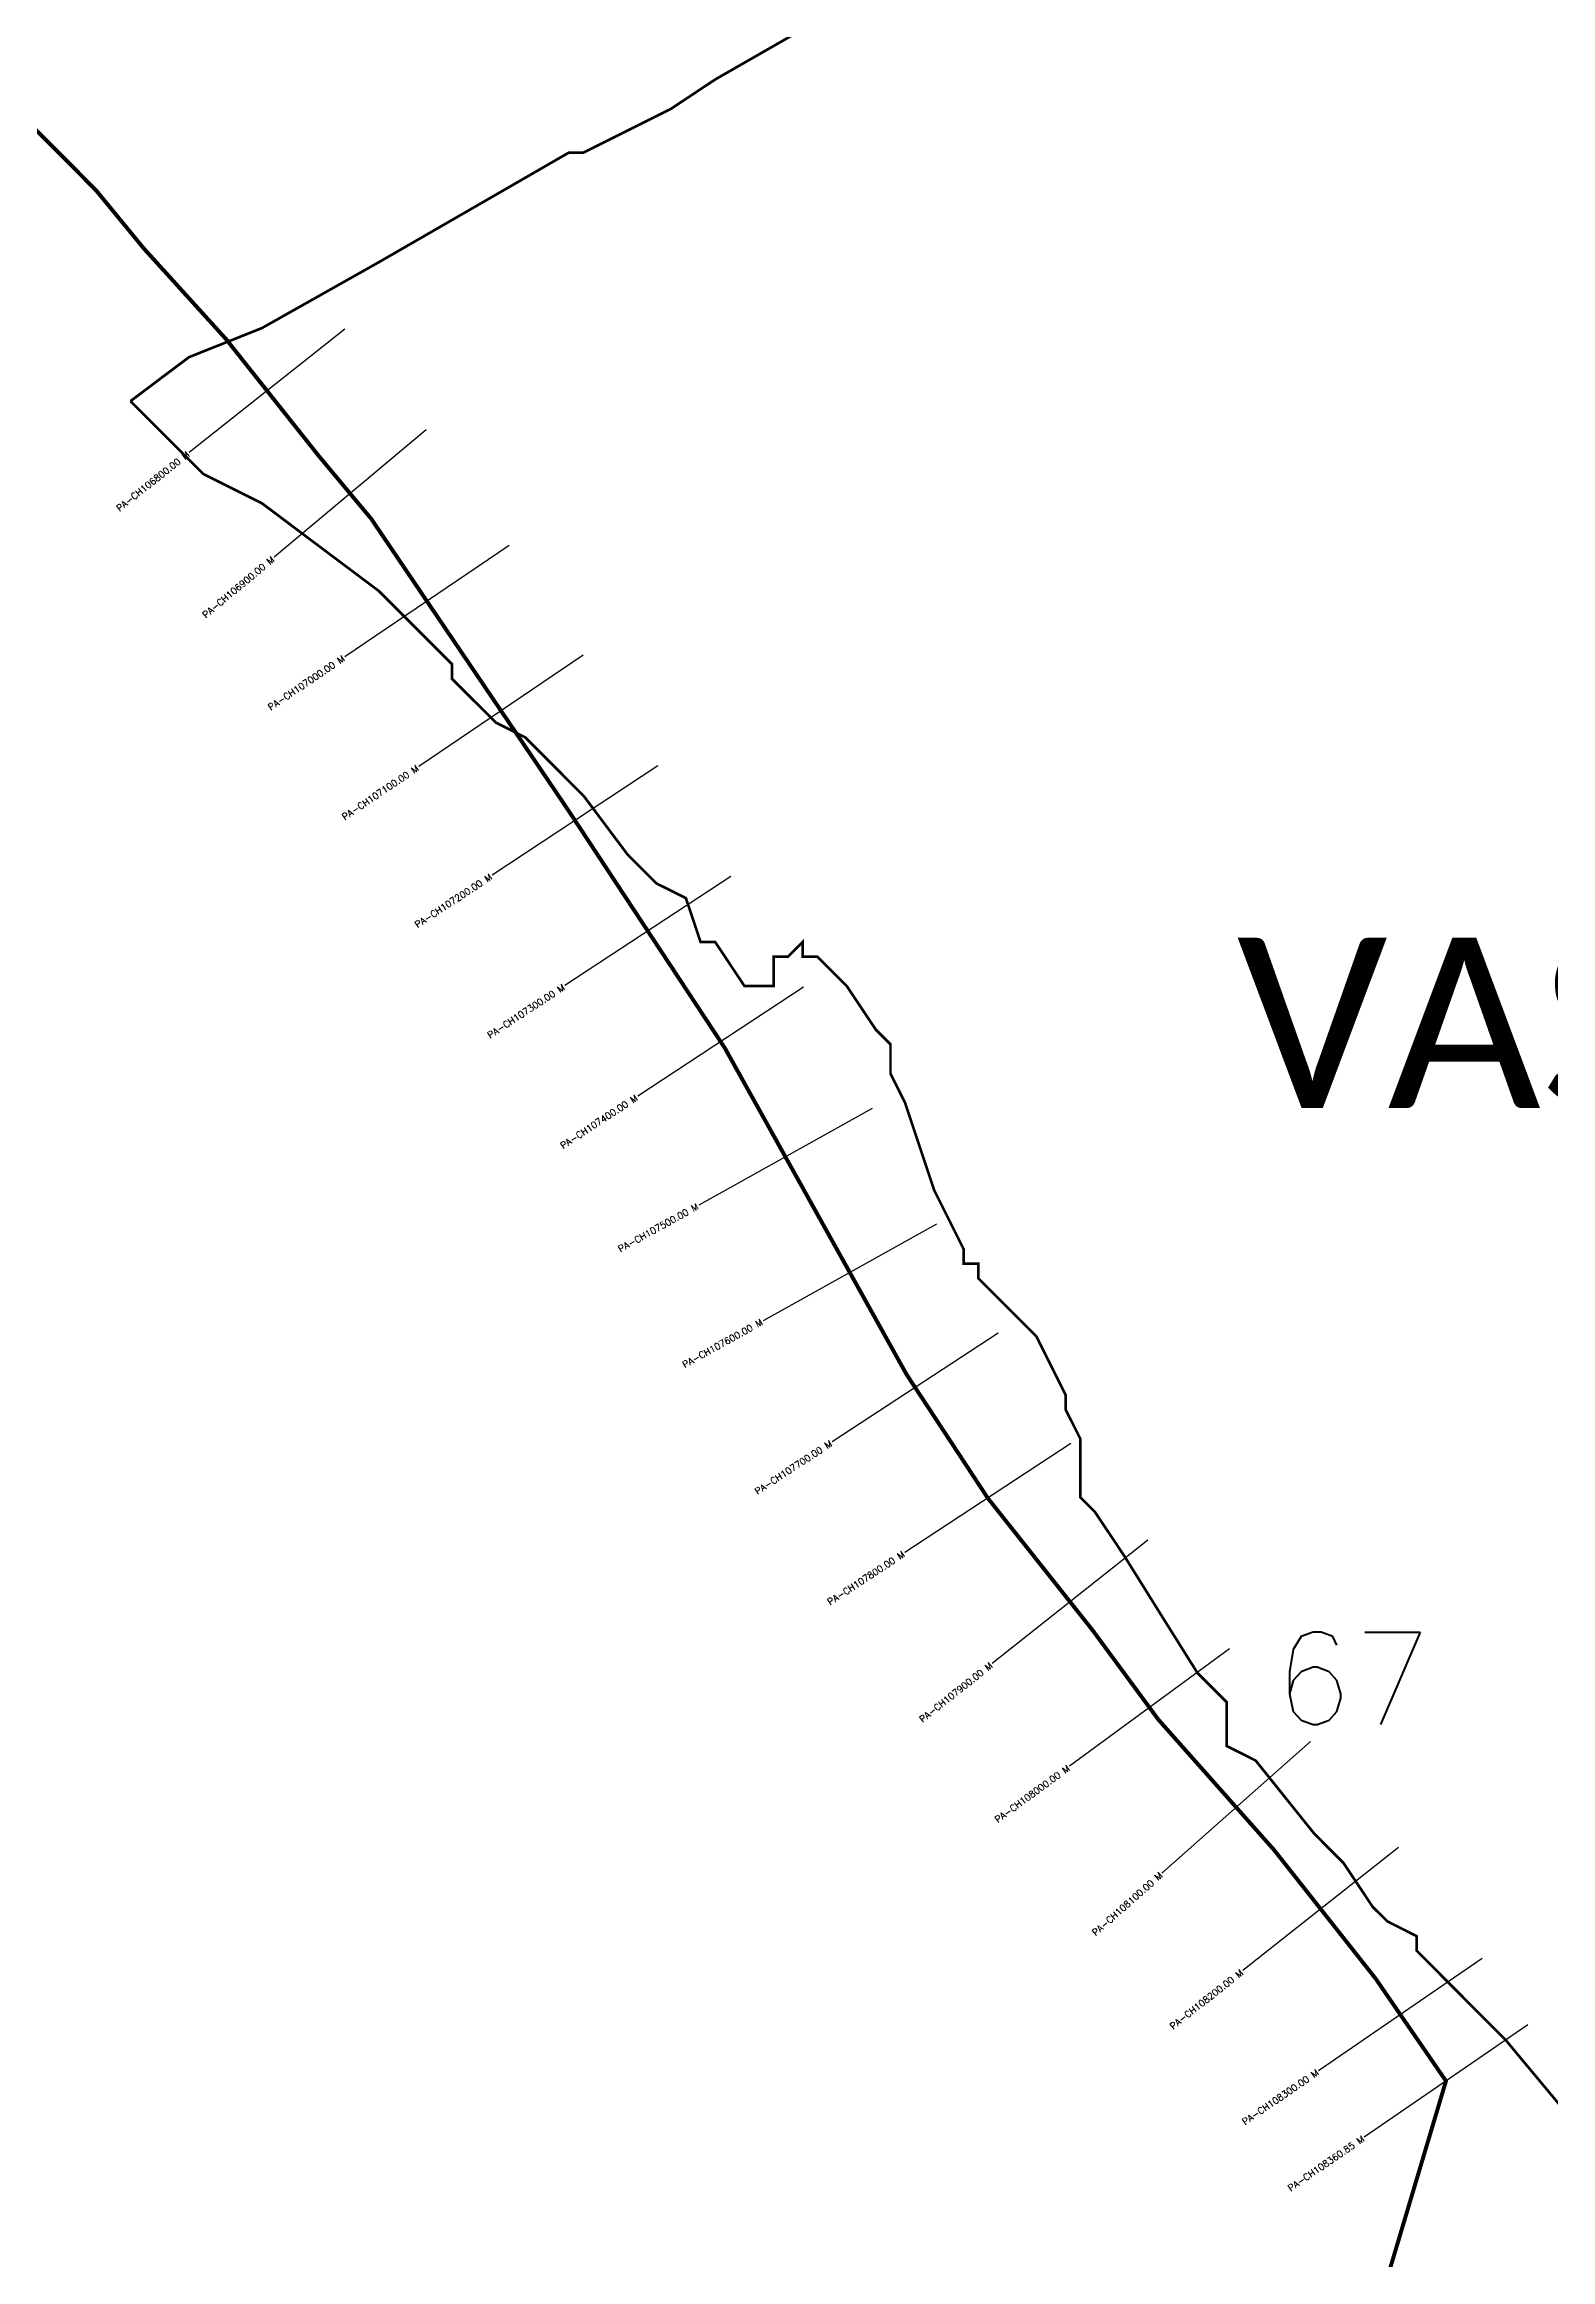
# Model space of a CAD drawing. Header units: metres. Extents: x 265666 to 271120, y 2136619 to 2142680.
# Drawn here: x 267651 to 268789, y 2138691 to 2140365 of the extents above; entities that cross this region are included whole.
import ezdxf
from ezdxf.enums import TextEntityAlignment as Align

# ---------------------------------------------------------------- set-up
doc = ezdxf.new("R2010")
doc.units = ezdxf.units.M
for name, color, linetype in [('CS', 134, 'Continuous'), ('CSMark', 6, 'Continuous'), ('NATURALLY PROTECTED', 3, 'Continuous'), ('VILLAGE NAME', 250, 'Continuous')]:
    doc.layers.add(name, color=color, linetype=linetype)
doc.styles.get("Standard").update_dxf_attribs({"font": 'simplex.shx'})

msp = doc.modelspace()

# ---------------------------------------------------------------- linework, layer by layer
at = {"color": 6, "const_width": 2, "flags": 128}
for points in [[(267715.9, 2140095.7), (267760.1, 2140128.9), (267815.3, 2140150.9), (267903.7, 2140200.7), (268047.3, 2140283.5), (268058.4, 2140283.5), (268124.7, 2140316.7), (268157.8, 2140338.7), (268235.1, 2140383)], [(268809.6, 2138792.1), (268755.4, 2138857.2), (268688.1, 2138924.7), (268688.1, 2138935.7), (268666, 2138946.8), (268654.9, 2138957.8), (268632.8, 2138991), (268610.7, 2139013.1), (268566.5, 2139068.3), (268544.5, 2139079.4), (268544.5, 2139112.5), (268522.4, 2139134.6), (268494.7, 2139178.8), (268468, 2139221.6), (268467.1, 2139223), (268456.1, 2139239.5), (268445, 2139256.1), (268434, 2139267.2), (268434, 2139311.3), (268422.9, 2139333.4), (268422.9, 2139344.5), (268400.8, 2139388.7), (268356.7, 2139432.9), (268356.7, 2139443.9), (268345.6, 2139443.9), (268345.6, 2139455), (268323.5, 2139499.2), (268301.4, 2139565.4), (268290.4, 2139587.5), (268290.4, 2139609.6), (268279.3, 2139620.7), (268257.2, 2139653.8), (268235.1, 2139675.9), (268224.1, 2139675.9), (268224.1, 2139687), (268213, 2139675.9), (268202, 2139675.9), (268202, 2139653.8), (268179.9, 2139653.8), (268157.8, 2139687), (268146.8, 2139687), (268135.7, 2139720.1), (268113.6, 2139731.1), (268091.5, 2139753.2), (268058.4, 2139797.4), (268014.2, 2139841.6), (267992.1, 2139852.7), (267958.9, 2139885.8), (267958.9, 2139896.9), (267903.7, 2139952.1), (267815.3, 2140018.4), (267771.1, 2140040.5), (267715.9, 2140095.7)]]:
    msp.add_lwpolyline(points, dxfattribs=at)
at = {"layer": 'CS'}
for p, q in [((267877.8, 2140150.1), (267760.3, 2140056.9)), ((267939.5, 2140073.9), (267824.4, 2139977.7)), ((268002.1, 2139986.5), (267877.8, 2139902.4)), ((268058.1, 2139903.6), (267933.9, 2139819.6)), ((268114.5, 2139820), (267989.3, 2139737.5)), ((268169.6, 2139736.5), (268044.3, 2139654)), ((268224.6, 2139652.9), (268099.3, 2139570.4)), ((268276.5, 2139561.1), (268145.4, 2139488.1)), ((268325.1, 2139473.7), (268194.1, 2139400.7)), ((268371.7, 2139391.4), (268246.3, 2139309.1)), ((268371.7, 2139391.4), (268246.3, 2139309.1)), ((268426.6, 2139307.9), (268301.2, 2139225.5)), ((268426.6, 2139307.9), (268301.2, 2139225.5)), ((268484.8, 2139235), (268367.3, 2139141.7)), ((268484.8, 2139235), (268367.3, 2139141.7)), ((268546.6, 2139152.9), (268425.8, 2139064)), ((268546.6, 2139152.9), (268425.8, 2139064)), ((268607.8, 2139082.8), (268495.6, 2138983.2)), ((268607.8, 2139082.8), (268495.6, 2138983.2)), ((268674.5, 2139002.6), (268556.8, 2138909.6)), ((268674.5, 2139002.6), (268556.8, 2138909.6)), ((268737.7, 2138918.8), (268614, 2138833.9)), ((268737.7, 2138918.8), (268614, 2138833.9)), ((268772.1, 2138868.7), (268648.5, 2138783.7)), ((268772.1, 2138868.7), (268648.5, 2138783.7))]:
    msp.add_line(p, q, dxfattribs=at)
at = {"layer": 'NATURALLY PROTECTED', "const_width": 3, "flags": 128}
msp.add_lwpolyline([(267607.9, 2140336.4), (267649.2, 2140295.9), (267689.9, 2140254.9), (267725.7, 2140211.3), (267788.2, 2140142.4), (267858.3, 2140054.1), (267897.8, 2140006.8), (268046, 2139787.7), (268165.1, 2139606.9), (268302.5, 2139360.2), (268364, 2139266.6), (268443.2, 2139166.8), (268492.8, 2139099.4), (268580.5, 2139000.6), (268657.1, 2138903.6), (268710.3, 2138826.2), (268052.8, 2136620.6)], dxfattribs=at)

# ---------------------------------------------------------------- texts
at = {"insert": (268579.9, 2139165.5), "char_height": 70, "attachment_point": 1}
msp.add_mtext_dynamic_manual_height_columns('67', width=269.844, gutter_width=1, heights=[0], dxfattribs=at)
at = {"layer": 'CSMark'}
for s, rotation, p in [('PA-CH106800.00 M', 38.4221, (267759.5, 2140056.3)), ('PA-CH106900.00 M', 39.8773, (267823.6, 2139977)), ('PA-CH107000.00 M', 34.0791, (267877, 2139901.9)), ('PA-CH107100.00 M', 34.0791, (267933, 2139819)), ('PA-CH107200.00 M', 33.3708, (267988.4, 2139736.9)), ('PA-CH107300.00 M', 33.3708, (268043.4, 2139653.4)), ('PA-CH107400.00 M', 33.3708, (268098.5, 2139569.9)), ('PA-CH107500.00 M', 29.1204, (268144.6, 2139487.6)), ('PA-CH107600.00 M', 29.1204, (268193.2, 2139400.2)), ('PA-CH107700.00 M', 33.2895, (268245.5, 2139308.6)), ('PA-CH107800.00 M', 33.2895, (268300.4, 2139225)), ('PA-CH107900.00 M', 38.4434, (268366.5, 2139141.1)), ('PA-CH108000.00 M', 36.3752, (268425, 2139063.4)), ('PA-CH108100.00 M', 41.5844, (268494.9, 2138982.6)), ('PA-CH108200.00 M', 38.3049, (268556, 2138909)), ('PA-CH108300.00 M', 34.5036, (268613.2, 2138833.3)), ('PA-CH108360.85 M', 34.5036, (268647.7, 2138783.2))]:
    msp.add_text(s, height=5, rotation=rotation, dxfattribs=at).set_placement(p, align=Align.MIDDLE_RIGHT)
at = {"layer": 'VILLAGE NAME', "insert": (268552.3, 2139690.1), "char_height": 128.647, "attachment_point": 1}
msp.add_mtext_dynamic_manual_height_columns('{\\fCalibri|b0|i0|c0|p34;VASAI (MCI)}', width=1072.545, gutter_width=643.2, heights=[0], dxfattribs=at)

doc.saveas('drawing.dxf')
